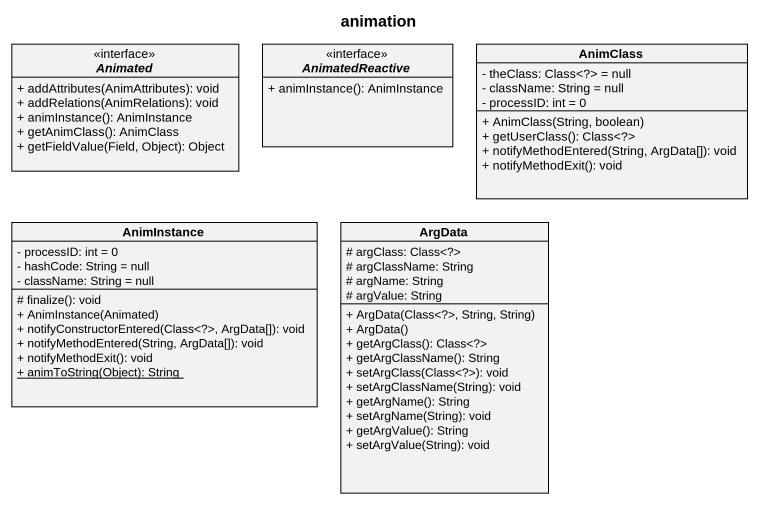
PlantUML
@startuml
title animation
hide circle
hide empty members
skinparam classAttributeIconSize 0
interface Animated <<interface>> {
  + addAttributes(AnimAttributes): void
  + addRelations(AnimRelations): void
  + animInstance(): AnimInstance
  + getAnimClass(): AnimClass
  + getFieldValue(Field, Object): Object
}
interface AnimatedReactive <<interface>> {
  + animInstance(): AnimInstance
}
class AnimClass {
  - theClass: Class<?> = null
  - className: String = null
  - processID: int = 0
  + AnimClass(String, boolean)
  + getUserClass(): Class<?>
  + notifyMethodEntered(String, ArgData[]): void
  + notifyMethodExit(): void
}
class AnimInstance {
  - processID: int = 0
  - hashCode: String = null
  - className: String = null
  # finalize(): void
  + AnimInstance(Animated)
  + notifyConstructorEntered(Class<?>, ArgData[]): void
  + notifyMethodEntered(String, ArgData[]): void
  + notifyMethodExit(): void
  {static} + animToString(Object): String
}
class ArgData {
  # argClass: Class<?>
  # argClassName: String
  # argName: String
  # argValue: String
  + ArgData(Class<?>, String, String)
  + ArgData()
  + getArgClass(): Class<?>
  + getArgClassName(): String
  + setArgClass(Class<?>): void
  + setArgClassName(String): void
  + getArgName(): String
  + setArgName(String): void
  + getArgValue(): String
  + setArgValue(String): void
}
@enduml
